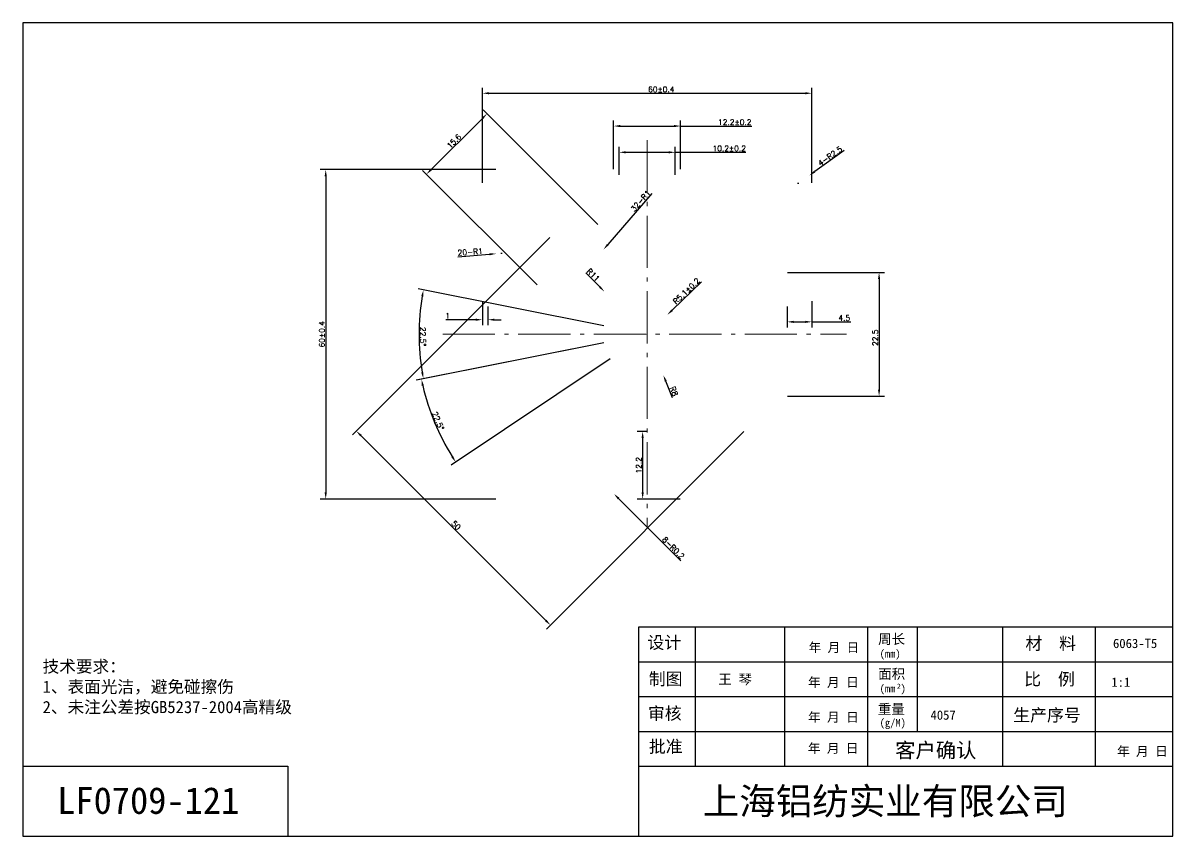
# Model space of a CAD drawing. Header units: millimetres. Extents: x 667 to 3290, y 428 to 2286.
# Drawn here: x 1880.9 to 2090.3, y 1605.4 to 1753.4 of the extents above; entities that cross this region are included whole.
import ezdxf

# ---------------------------------------------------------------- set-up
doc = ezdxf.new("R2010")
doc.units = ezdxf.units.MM
doc.linetypes.add('GEN7A', pattern=[6.875, 4.75, -0.875, 0.375, -0.875])
for name, color, linetype, lineweight in [('实体1', 5, 'Continuous', 50), ('标注', 6, 'Continuous', 15), ('造形线', 7, 'Continuous', 30)]:
    doc.layers.add(name, color=color, linetype=linetype, lineweight=lineweight)
doc.layers.add('细线', color=100, linetype='Continuous')
doc.styles.get("Standard").update_dxf_attribs({"font": 'txt', "bigfont": 'gbcbig.shx'})
doc.styles.add('宋体', font='', dxfattribs={"height": 2.5})
doc.styles.add('工程', font='simplex.shx', dxfattribs={"height": 2.5, "bigfont": 'gbcbig.shx'})
doc.styles.add('文字', font='')
doc.styles.get('宋体').set_extended_font_data('SimSun')
doc.styles.get('文字').set_extended_font_data('KaiTi_GB2312')
doc.dimstyles.new('副本 Standard', dxfattribs={"dimtxt": 1, "dimasz": 1.2, "dimexe": 1, "dimexo": 0.0625, "dimgap": 0.2, "dimtad": 1, "dimdsep": 46, "dimtxsty": 'Standard', "dimcen": 0.09, "dimadec": 1, "dimazin": 2, "dimtfac": 1, "dimtofl": 0, "dimtmove": 0, "dimatfit": 3, "dimfxl": 1, "dimtolj": 1, "dimtzin": 0, "dimarcsym": 0})

# ---------------------------------------------------------------- blocks, each defined once
blk = doc.blocks.new('*D780')
at = {"layer": 'DEFPOINTS', "color": 0, "transparency": 16777216}
for p in [(2000.67, 1734.67), (1988.47, 1726.74), (2000.67, 1726.74)]:
    blk.add_point(p, dxfattribs=at)
at = {"layer": '标注', "color": 0, "lineweight": -2, "transparency": 16777216}
for p, q in [((1988.47, 1726.8), (1988.47, 1735.67)), ((1989.67, 1734.67), (1999.47, 1734.67)), ((2000.67, 1726.8), (2000.67, 1735.67)), ((2000.67, 1734.67), (2013.63, 1734.67))]:
    blk.add_line(p, q, dxfattribs=at)
at = {"layer": '标注', "color": 0, "transparency": 16777216}
for points in [[(1989.67, 1734.87), (1989.67, 1734.47), (1988.47, 1734.67)], [(1999.47, 1734.87), (1999.47, 1734.47), (2000.67, 1734.67)]]:
    blk.add_solid(points, dxfattribs=at)
at = {"layer": '标注', "color": 0, "transparency": 16777216, "insert": (2010.52, 1735.37), "char_height": 1, "attachment_point": 5}
blk.add_mtext('\\A1;12.2%%P0.2', dxfattribs=at)
blk = doc.blocks.new('*D781')
at = {"layer": 'DEFPOINTS', "color": 0, "transparency": 16777216}
for p in [(1999.67, 1729.89), (1989.47, 1725.74), (1999.67, 1725.74)]:
    blk.add_point(p, dxfattribs=at)
at = {"layer": '标注', "color": 0, "lineweight": -2, "transparency": 16777216}
for p, q in [((1989.47, 1725.8), (1989.47, 1730.89)), ((1990.67, 1729.89), (1998.47, 1729.89)), ((1999.67, 1725.8), (1999.67, 1730.89)), ((1999.67, 1729.89), (2012.55, 1729.89))]:
    blk.add_line(p, q, dxfattribs=at)
at = {"layer": '标注', "color": 0, "transparency": 16777216}
for points in [[(1990.67, 1730.09), (1990.67, 1729.69), (1989.47, 1729.89)], [(1998.47, 1730.09), (1998.47, 1729.69), (1999.67, 1729.89)]]:
    blk.add_solid(points, dxfattribs=at)
at = {"layer": '标注', "color": 0, "transparency": 16777216, "insert": (2009.52, 1730.59), "char_height": 1, "attachment_point": 5}
blk.add_mtext('\\A1;10.2%%P0.2', dxfattribs=at)
blk = doc.blocks.new('*D782')
at = {"layer": 'DEFPOINTS', "color": 0, "transparency": 16777216}
for p in [(1964.57, 1702.84), (1965.57, 1701.84), (1965.57, 1699.4)]:
    blk.add_point(p, dxfattribs=at)
at = {"layer": '标注', "color": 0, "lineweight": -2, "transparency": 16777216}
for p, q in [((1964.57, 1702.78), (1964.57, 1698.4)), ((1965.57, 1701.78), (1965.57, 1698.4)), ((1963.37, 1699.4), (1957.89, 1699.4)), ((1966.77, 1699.4), (1967.97, 1699.4))]:
    blk.add_line(p, q, dxfattribs=at)
at = {"layer": '标注', "color": 0, "transparency": 16777216}
for points in [[(1963.37, 1699.6), (1963.37, 1699.2), (1964.57, 1699.4)], [(1966.77, 1699.6), (1966.77, 1699.2), (1965.57, 1699.4)]]:
    blk.add_solid(points, dxfattribs=at)
at = {"layer": '标注', "color": 0, "transparency": 16777216, "insert": (1958.26, 1700.1), "char_height": 1, "attachment_point": 5}
blk.add_mtext('\\A1;1', dxfattribs=at)
blk = doc.blocks.new('*D783')
at = {"layer": 'DEFPOINTS', "color": 0, "transparency": 16777216}
for p in [(2024.57, 1702.84), (2020.07, 1701.84), (2024.57, 1699.01)]:
    blk.add_point(p, dxfattribs=at)
at = {"layer": '标注', "color": 0, "lineweight": -2, "transparency": 16777216}
for p, q in [((2024.57, 1702.78), (2024.57, 1698.01)), ((2020.07, 1701.78), (2020.07, 1698.01)), ((2021.27, 1699.01), (2023.37, 1699.01)), ((2024.57, 1699.01), (2031.66, 1699.01))]:
    blk.add_line(p, q, dxfattribs=at)
at = {"layer": '标注', "color": 0, "transparency": 16777216}
for points in [[(2021.27, 1699.21), (2021.27, 1698.81), (2020.07, 1699.01)], [(2023.37, 1699.21), (2023.37, 1698.81), (2024.57, 1699.01)]]:
    blk.add_solid(points, dxfattribs=at)
at = {"layer": '标注', "color": 0, "transparency": 16777216, "insert": (2030.46, 1699.71), "char_height": 1, "attachment_point": 5}
blk.add_mtext('\\A1;4.5', dxfattribs=at)
blk = doc.blocks.new('*D784')
at = {"layer": 'DEFPOINTS', "color": 0, "transparency": 16777216}
for p in [(2020.07, 1707.99), (2020.07, 1685.49), (2036.8, 1685.49)]:
    blk.add_point(p, dxfattribs=at)
at = {"layer": '标注', "color": 0, "lineweight": -2, "transparency": 16777216}
for p, q in [((2020.13, 1707.99), (2037.8, 1707.99)), ((2036.8, 1706.79), (2036.8, 1686.69)), ((2020.13, 1685.49), (2037.8, 1685.49))]:
    blk.add_line(p, q, dxfattribs=at)
at = {"layer": '标注', "color": 0, "transparency": 16777216}
for points in [[(2036.6, 1706.79), (2037, 1706.79), (2036.8, 1707.99)], [(2036.6, 1686.69), (2037, 1686.69), (2036.8, 1685.49)]]:
    blk.add_solid(points, dxfattribs=at)
at = {"layer": '标注', "color": 0, "transparency": 16777216, "insert": (2036.1, 1696.12), "char_height": 1, "attachment_point": 5, "rotation": 90}
blk.add_mtext('\\A1;22.5', dxfattribs=at)
blk = doc.blocks.new('*D785')
at = {"layer": 'DEFPOINTS', "color": 0, "transparency": 16777216}
for p in [(1953.13, 1699.45), (1986.72, 1698.3), (1989.57, 1697.73), (1986.72, 1695.18), (1989.57, 1695.74)]:
    blk.add_point(p, dxfattribs=at)
at = {"layer": '标注', "color": 0, "lineweight": -2, "transparency": 16777216}
for p, q in [((1986.66, 1698.31), (1952.86, 1705.04)), ((1986.66, 1695.17), (1952.86, 1688.44))]:
    blk.add_line(p, q, dxfattribs=at)
blk.add_arc((1994.57, 1696.74), 41.53, 170.4058, 189.5942, dxfattribs=at)
at = {"layer": '标注', "color": 0, "transparency": 16777216}
for points in [[(1953.43, 1703.7), (1953.82, 1703.62), (1953.84, 1704.84)], [(1953.82, 1689.85), (1953.43, 1689.78), (1953.84, 1688.64)]]:
    blk.add_solid(points, dxfattribs=at)
at = {"layer": '标注', "color": 0, "transparency": 16777216, "insert": (1953.74, 1696.33), "char_height": 1, "attachment_point": 5, "rotation": 270.5757}
blk.add_mtext('\\A1;22.5°', dxfattribs=at)
blk = doc.blocks.new('*D786')
at = {"layer": 'DEFPOINTS', "color": 0, "transparency": 16777216}
for p in [(1986.72, 1695.18), (1989.57, 1695.74), (1987.92, 1692.29), (1990.33, 1693.91), (1954.89, 1683.27)]:
    blk.add_point(p, dxfattribs=at)
at = {"layer": '标注', "color": 0, "lineweight": -2, "transparency": 16777216}
for p, q in [((1986.66, 1695.17), (1952.49, 1688.37)), ((1987.86, 1692.26), (1958.9, 1672.9))]:
    blk.add_line(p, q, dxfattribs=at)
blk.add_arc((1994.57, 1696.74), 41.9, 192.8909, 212.1091, dxfattribs=at)
at = {"layer": '标注', "color": 0, "transparency": 16777216}
for points in [[(1953.53, 1687.35), (1953.92, 1687.43), (1953.47, 1688.56)], [(1959.24, 1674.57), (1958.91, 1674.36), (1959.73, 1673.46)]]:
    blk.add_solid(points, dxfattribs=at)
at = {"layer": '标注', "color": 0, "transparency": 16777216, "insert": (1956.5, 1680.97), "char_height": 1, "attachment_point": 5, "rotation": 292.5}
blk.add_mtext('\\A1;22.5°', dxfattribs=at)
blk = doc.blocks.new('*D787')
at = {"layer": 'DEFPOINTS', "color": 0, "transparency": 16777216}
for p in [(1965.42, 1736.92), (1985.61, 1716.73), (1974.58, 1705.7)]:
    blk.add_point(p, dxfattribs=at)
at = {"layer": '标注', "color": 0, "lineweight": -2, "transparency": 16777216}
for p, q in [((1955.23, 1726.74), (1964.57, 1736.07)), ((1985.56, 1716.77), (1964.71, 1737.63)), ((1974.53, 1705.74), (1953.68, 1726.6))]:
    blk.add_line(p, q, dxfattribs=at)
at = {"layer": '标注', "color": 0, "transparency": 16777216}
for points in [[(1964.43, 1736.21), (1964.71, 1735.93), (1965.42, 1736.92)], [(1955.09, 1726.88), (1955.38, 1726.6), (1954.39, 1725.89)]]:
    blk.add_solid(points, dxfattribs=at)
at = {"layer": '标注', "color": 0, "transparency": 16777216, "insert": (1959.41, 1731.9), "char_height": 1, "attachment_point": 5, "rotation": 45}
blk.add_mtext('\\A1;15.6', dxfattribs=at)
blk = doc.blocks.new('*D788')
at = {"layer": 'DEFPOINTS', "color": 0, "transparency": 16777216}
for p in [(1976.89, 1714.42), (2012.25, 1679.06), (1976.96, 1643.78)]:
    blk.add_point(p, dxfattribs=at)
at = {"layer": '标注', "color": 0, "lineweight": -2, "transparency": 16777216}
for p, q in [((1976.85, 1714.37), (1940.9, 1678.43)), ((1942.46, 1678.29), (1976.11, 1644.63)), ((2012.2, 1679.02), (1976.26, 1643.07))]:
    blk.add_line(p, q, dxfattribs=at)
at = {"layer": '标注', "color": 0, "transparency": 16777216}
for points in [[(1942.6, 1678.43), (1942.32, 1678.14), (1941.61, 1679.13)], [(1976.26, 1644.77), (1975.97, 1644.49), (1976.96, 1643.78)]]:
    blk.add_solid(points, dxfattribs=at)
at = {"layer": '标注', "color": 0, "transparency": 16777216, "insert": (1959.78, 1661.95), "char_height": 1, "attachment_point": 5, "rotation": 315}
blk.add_mtext('\\A1;50', dxfattribs=at)
blk = doc.blocks.new('*D789')
at = {"layer": 'DEFPOINTS', "color": 0, "transparency": 16777216}
for p in [(2024.11, 1725.68), (2022.07, 1724.24)]:
    blk.add_point(p, dxfattribs=at)
at = {"layer": '标注', "color": 0, "lineweight": -2, "transparency": 16777216}
for p, q in [((2030.47, 1730.19), (2025.09, 1726.38)), ((2021.98, 1724.24), (2022.16, 1724.24)), ((2022.07, 1724.15), (2022.07, 1724.33))]:
    blk.add_line(p, q, dxfattribs=at)
at = {"layer": '标注', "color": 0, "transparency": 16777216}
blk.add_solid([(2024.97, 1726.54), (2025.2, 1726.21), (2024.11, 1725.68)], dxfattribs=at)
at = {"layer": '标注', "color": 0, "transparency": 16777216, "insert": (2027.87, 1729.2), "char_height": 1, "attachment_point": 5, "rotation": 35.3039}
blk.add_mtext('\\A1;4-R2.5', dxfattribs=at)
blk = doc.blocks.new('*D790')
at = {"layer": 'DEFPOINTS', "color": 0, "transparency": 16777216}
for p in [(1986.79, 1704.52), (1994.57, 1696.74)]:
    blk.add_point(p, dxfattribs=at)
at = {"layer": '标注', "color": 0, "lineweight": -2, "transparency": 16777216}
for p, q in [((1983.4, 1707.91), (1985.94, 1705.37)), ((1994.48, 1696.74), (1994.66, 1696.74)), ((1994.57, 1696.65), (1994.57, 1696.83))]:
    blk.add_line(p, q, dxfattribs=at)
at = {"layer": '标注', "color": 0, "transparency": 16777216}
blk.add_solid([(1986.08, 1705.51), (1985.8, 1705.23), (1986.79, 1704.52)], dxfattribs=at)
at = {"layer": '标注', "color": 0, "transparency": 16777216, "insert": (1984.74, 1707.56), "char_height": 1, "attachment_point": 5, "rotation": 314.986}
blk.add_mtext('\\A1;R11', dxfattribs=at)
blk = doc.blocks.new('*D791')
at = {"layer": 'DEFPOINTS', "color": 0, "transparency": 16777216}
for p in [(1998.24, 1700.28), (1994.57, 1696.74)]:
    blk.add_point(p, dxfattribs=at)
at = {"layer": '标注', "color": 0, "lineweight": -2, "transparency": 16777216}
for p, q in [((2004.45, 1706.28), (1999.1, 1701.11)), ((1994.48, 1696.74), (1994.66, 1696.74)), ((1994.57, 1696.65), (1994.57, 1696.83))]:
    blk.add_line(p, q, dxfattribs=at)
at = {"layer": '标注', "color": 0, "transparency": 16777216}
blk.add_solid([(1998.96, 1701.26), (1999.24, 1700.97), (1998.24, 1700.28)], dxfattribs=at)
at = {"layer": '标注', "color": 0, "transparency": 16777216, "insert": (2001.72, 1704.62), "char_height": 1, "attachment_point": 5, "rotation": 43.9939}
blk.add_mtext('\\A1;R5.1%%P0.2', dxfattribs=at)
blk = doc.blocks.new('*D792')
at = {"layer": 'DEFPOINTS', "color": 0, "transparency": 16777216}
for p in [(1967.07, 1711.41), (1968.07, 1711.49)]:
    blk.add_point(p, dxfattribs=at)
at = {"layer": '标注', "color": 0, "lineweight": -2, "transparency": 16777216}
for p, q in [((1960.12, 1710.87), (1965.87, 1711.32)), ((1967.98, 1711.49), (1968.16, 1711.49)), ((1968.07, 1711.4), (1968.07, 1711.58))]:
    blk.add_line(p, q, dxfattribs=at)
at = {"layer": '标注', "color": 0, "transparency": 16777216}
blk.add_solid([(1965.86, 1711.52), (1965.89, 1711.12), (1967.07, 1711.41)], dxfattribs=at)
at = {"layer": '标注', "color": 0, "transparency": 16777216, "insert": (1962.35, 1711.75), "char_height": 1, "attachment_point": 5, "rotation": 4.4396}
blk.add_mtext('\\A1;20-R1', dxfattribs=at)
blk = doc.blocks.new('*D793')
at = {"layer": 'DEFPOINTS', "color": 0, "transparency": 16777216}
for p in [(1987.28, 1712.94), (1986.62, 1712.18)]:
    blk.add_point(p, dxfattribs=at)
at = {"layer": '标注', "color": 0, "lineweight": -2, "transparency": 16777216}
blk.add_line((1995.45, 1722.37), (1987.41, 1713.09), dxfattribs=at)
at = {"layer": '标注', "color": 0, "transparency": 16777216}
blk.add_solid([(1987.26, 1713.22), (1987.56, 1712.96), (1986.62, 1712.18)], dxfattribs=at)
at = {"layer": '标注', "color": 0, "transparency": 16777216, "insert": (1993.37, 1721.04), "char_height": 1, "attachment_point": 5, "rotation": 49.1086}
blk.add_mtext('\\A1;32-R1', dxfattribs=at)
blk = doc.blocks.new('*D794')
at = {"layer": 'DEFPOINTS', "color": 0, "transparency": 16777216}
for p in [(1994.57, 1679.04), (1993.75, 1666.74), (2000.67, 1666.74)]:
    blk.add_point(p, dxfattribs=at)
at = {"layer": '标注', "color": 0, "lineweight": -2, "transparency": 16777216}
for p, q in [((1994.5, 1679.04), (1992.75, 1679.04)), ((1993.75, 1677.84), (1993.75, 1667.94)), ((2000.6, 1666.74), (1992.75, 1666.74))]:
    blk.add_line(p, q, dxfattribs=at)
at = {"layer": '标注', "color": 0, "transparency": 16777216}
for points in [[(1993.55, 1677.84), (1993.95, 1677.84), (1993.75, 1679.04)], [(1993.55, 1667.94), (1993.95, 1667.94), (1993.75, 1666.74)]]:
    blk.add_solid(points, dxfattribs=at)
at = {"layer": '标注', "color": 0, "transparency": 16777216, "insert": (1993.05, 1672.89), "char_height": 1, "attachment_point": 5, "rotation": 90}
blk.add_mtext('\\A1;12.2', dxfattribs=at)
blk = doc.blocks.new('*D795')
at = {"layer": 'DEFPOINTS', "color": 0, "transparency": 16777216}
for p in [(2024.57, 1740.64), (1964.57, 1724.24), (2024.57, 1724.24)]:
    blk.add_point(p, dxfattribs=at)
at = {"layer": '标注', "color": 0, "lineweight": -2, "transparency": 16777216}
for p, q in [((1964.57, 1724.3), (1964.57, 1741.64)), ((1965.77, 1740.64), (2023.37, 1740.64)), ((2024.57, 1724.3), (2024.57, 1741.64))]:
    blk.add_line(p, q, dxfattribs=at)
at = {"layer": '标注', "color": 0, "transparency": 16777216}
for points in [[(1965.77, 1740.84), (1965.77, 1740.44), (1964.57, 1740.64)], [(2023.37, 1740.84), (2023.37, 1740.44), (2024.57, 1740.64)]]:
    blk.add_solid(points, dxfattribs=at)
at = {"layer": '标注', "color": 0, "transparency": 16777216, "insert": (1997.14, 1741.34), "char_height": 1, "attachment_point": 5}
blk.add_mtext('\\A1;60%%P0.4', dxfattribs=at)
blk = doc.blocks.new('*D796')
at = {"layer": 'DEFPOINTS', "color": 0, "transparency": 16777216}
for p in [(1967.07, 1726.74), (1936.04, 1666.74), (1967.07, 1666.74)]:
    blk.add_point(p, dxfattribs=at)
at = {"layer": '标注', "color": 0, "lineweight": -2, "transparency": 16777216}
for p, q in [((1967, 1726.74), (1935.04, 1726.74)), ((1936.04, 1725.54), (1936.04, 1667.94)), ((1967, 1666.74), (1935.04, 1666.74))]:
    blk.add_line(p, q, dxfattribs=at)
at = {"layer": '标注', "color": 0, "transparency": 16777216}
for points in [[(1935.84, 1725.54), (1936.24, 1725.54), (1936.04, 1726.74)], [(1935.84, 1667.94), (1936.24, 1667.94), (1936.04, 1666.74)]]:
    blk.add_solid(points, dxfattribs=at)
at = {"layer": '标注', "color": 0, "transparency": 16777216, "insert": (1935.34, 1696.74), "char_height": 1, "attachment_point": 5, "rotation": 90}
blk.add_mtext('\\A1;60%%P0.4', dxfattribs=at)
blk = doc.blocks.new('*D797')
at = {"layer": 'DEFPOINTS', "color": 0, "transparency": 16777216}
for p in [(1994.57, 1696.74), (1997.52, 1689.3)]:
    blk.add_point(p, dxfattribs=at)
at = {"layer": '标注', "color": 0, "lineweight": -2, "transparency": 16777216}
for p, q in [((1994.48, 1696.74), (1994.66, 1696.74)), ((1994.57, 1696.65), (1994.57, 1696.83)), ((1999.17, 1685.15), (1997.96, 1688.19))]:
    blk.add_line(p, q, dxfattribs=at)
at = {"layer": '标注', "color": 0, "transparency": 16777216}
blk.add_solid([(1998.15, 1688.26), (1997.78, 1688.11), (1997.52, 1689.3)], dxfattribs=at)
at = {"layer": '标注', "color": 0, "transparency": 16777216, "insert": (1999.44, 1686.37), "char_height": 1, "attachment_point": 5, "rotation": 291.667}
blk.add_mtext('\\A1;R8', dxfattribs=at)
blk = doc.blocks.new('*D798')
at = {"layer": 'DEFPOINTS', "color": 0, "transparency": 16777216}
for p in [(1988.53, 1667.68), (1988.67, 1667.54)]:
    blk.add_point(p, dxfattribs=at)
at = {"layer": '标注', "color": 0, "lineweight": -2, "transparency": 16777216}
blk.add_line((2000.7, 1655.51), (1989.37, 1666.83), dxfattribs=at)
at = {"layer": '标注', "color": 0, "transparency": 16777216}
blk.add_solid([(1989.52, 1666.97), (1989.23, 1666.69), (1988.53, 1667.68)], dxfattribs=at)
at = {"layer": '标注', "color": 0, "transparency": 16777216, "insert": (1999.34, 1657.85), "char_height": 1, "attachment_point": 5, "rotation": 315.0031}
blk.add_mtext('\\A1;8-R0.2', dxfattribs=at)

msp = doc.modelspace()

# ---------------------------------------------------------------- linework, layer by layer
at = {"layer": '实体1', "color": 7, "lineweight": -3}
for p, q in [((2090.314, 1753.435), (1880.922, 1753.435)), ((1880.922, 1753.435), (1880.922, 1605.38)), ((2090.314, 1605.38), (2090.314, 1753.435)), ((1993.052, 1643.451), (2090.314, 1643.451)), ((1993.052, 1605.38), (1993.052, 1643.451)), ((1880.922, 1618.071), (1929.136, 1618.071)), ((1929.136, 1618.071), (1929.136, 1605.38)), ((1993.052, 1618.071), (2001.481, 1618.071)), ((2001.481, 1618.071), (2090.314, 1618.071)), ((1880.922, 1605.38), (2090.314, 1605.38))]:
    msp.add_line(p, q, dxfattribs=at)
at = {"layer": '标注', "color": 7, "linetype": 'GEN7A', "ltscale": 2}
for p, q in [((1994.567, 1732.094), (1994.567, 1661.383)), ((1957.351, 1696.739), (2030.847, 1696.739))]:
    msp.add_line(p, q, dxfattribs=at)
at = {"layer": '细线', "color": 7, "lineweight": -3}
for p, q in [((2003.396, 1618.071), (2003.396, 1643.451)), ((2019.635, 1618.071), (2019.635, 1643.451)), ((2034.743, 1618.071), (2034.743, 1643.451)), ((2043.814, 1624.416), (2043.814, 1643.451)), ((2059.351, 1618.071), (2059.351, 1643.451)), ((2076.214, 1618.071), (2076.214, 1643.451)), ((1993.052, 1637.106), (2090.314, 1637.106)), ((1993.052, 1630.761), (2090.314, 1630.761)), ((1993.052, 1624.416), (2090.314, 1624.416))]:
    msp.add_line(p, q, dxfattribs=at)

# ---------------------------------------------------------------- texts
at = {"layer": '实体1', "color": 7, "lineweight": -3}
for s, height, style, p in [('设计', 2.2561, '宋体', (1994.619, 1639.488)), ('周长', 1.8049, '宋体', (2036.62, 1640.347)), ('材  料', 2.2561, '宋体', (2063.431, 1639.313)), ('年 月 日', 1.6921, '宋体', (2023.968, 1638.874)), ('6063-T5', 1.6921, '宋体', (2079.387, 1639.608)), ('(mm)', 1.41, '文字', (2036.892, 1637.875)), ('制图', 2.2561, '宋体', (1994.859, 1632.855)), ('面积', 1.8049, '宋体', (2036.62, 1634.002)), ('比  例', 2.2561, '宋体', (2063.214, 1632.828)), ('王 琴', 1.8049, '宋体', (2007.511, 1633.014)), ('年 月 日', 1.6921, '宋体', (2023.863, 1632.529)), ('1:1', 1.6921, '宋体', (2079.089, 1632.552)), ('(mm )', 1.41, '文字', (2036.892, 1631.53)), ('2', 0.931, '文字', (2040.039, 1632.196)), ('审核', 2.2561, '宋体', (1994.71, 1626.593)), ('重量', 1.8049, '宋体', (2036.562, 1627.585)), ('年 月 日', 1.6921, '宋体', (2023.863, 1626.184)), ('4057', 1.6921, '宋体', (2046.157, 1626.553)), ('生产序号', 2.2561, '宋体', (2061.22, 1626.271)), ('(g/M)', 1.41, '文字', (2036.892, 1625.307)), ('批准', 2.2561, '宋体', (1994.874, 1620.55)), ('年 月 日', 1.6921, '宋体', (2023.831, 1620.517)), ('客户确认', 2.7073, '宋体', (2039.735, 1619.644)), ('年 月 日', 1.6921, '宋体', (2080.132, 1619.969)), ('上海铝纺实业有限公司', 4.8731, '宋体', (2004.688, 1609.287)), ('LF0709-121', 4.8731, '宋体', (1887.149, 1609.41))]:
    msp.add_text(s, height=height, dxfattribs=dict(at, style=style)).set_placement(p)
at = {"layer": '造形线', "color": 7, "insert": (1884.492, 1637.378), "char_height": 2.22083, "width": 60.75192, "attachment_point": 1, "style": '工程'}
msp.add_mtext('{\\fFangSong_GB2312|b0|i0|c134|p49;技术要求：\\P1、表面光洁，避免碰擦伤\\P2、未注公差按GB5237-2004高精级}', dxfattribs=at)

# ---------------------------------------------------------------- dimensions: what is measured, and where the dimension line sits
at = {"layer": '标注', "color": 7}
for base, p1, p2, text, picture, middle in [((2024.567, 1740.644), (1964.567, 1724.239), (2024.567, 1724.239), '<>%%P0.4', '*D795', (1997.145, 1740.644)), ((2000.667, 1734.668), (1988.467, 1726.739), (2000.667, 1726.739), '<>%%P0.2', '*D780', (2010.518, 1734.668)), ((1999.667, 1729.886), (1989.467, 1725.739), (1999.667, 1725.739), '<>%%P0.2', '*D781', (2009.518, 1729.886))]:
    dim = msp.add_linear_dim(base=base, p1=p1, p2=p2, text=text, dimstyle='副本 Standard', dxfattribs=at)
    dim.commit()
    dim.dimension.update_dxf_attribs({"geometry": picture, "text_midpoint": middle, "dimtype": 160})
for p1, p2, distance, picture, middle in [((1974.577, 1705.698), (1985.608, 1716.729), 28.555, '*D787', (1959.406, 1731.9)), ((1976.89, 1714.416), (2012.245, 1679.061), -49.896, '*D788', (1959.781, 1661.952))]:
    dim = msp.add_aligned_dim(p1=p1, p2=p2, distance=distance, dimstyle='副本 Standard', dxfattribs=at)
    dim.commit()
    dim.dimension.update_dxf_attribs({"geometry": picture, "text_midpoint": middle})
for center, mpoint, text, picture, middle in [((2022.067, 1724.239), (2024.108, 1725.684), '4-<>', '*D789', (2027.865, 1729.202)), ((1968.067, 1711.489), (1967.07, 1711.411), '20-<>', '*D792', (1962.347, 1711.747)), ((1994.567, 1696.739), (1998.236, 1700.281), '<>%%P0.2', '*D791', (2001.719, 1704.616))]:
    dim = msp.add_radius_dim(center=center, mpoint=mpoint, text=text, dimstyle='副本 Standard', dxfattribs=at)
    dim.commit()
    dim.dimension.update_dxf_attribs({"geometry": picture, "text_midpoint": middle})
for base, p1, p2, text, picture, middle in [((1936.043, 1666.739), (1967.067, 1726.739), (1967.067, 1666.739), '<>%%P0.4', '*D796', (1935.343, 1696.739)), ((1993.751, 1666.739), (1994.567, 1679.039), (2000.667, 1666.739), '12.2', '*D794', (1993.051, 1672.889))]:
    dim = msp.add_linear_dim(base=base, p1=p1, p2=p2, angle=90, text=text, dimstyle='副本 Standard', dxfattribs=at)
    dim.commit()
    dim.dimension.update_dxf_attribs({"geometry": picture, "text_midpoint": middle})
for center, mpoint, text, picture, middle in [((1987.277, 1712.939), (1986.622, 1712.183), '32-<>', '*D793', (1993.896, 1720.583)), ((1988.667, 1667.539), (1988.526, 1667.68), '8-<>', '*D798', (1998.849, 1657.358))]:
    dim = msp.add_radius_dim(center=center, mpoint=mpoint, text=text, dimstyle='副本 Standard', dxfattribs=at)
    dim.commit()
    dim.dimension.update_dxf_attribs({"geometry": picture, "text_midpoint": middle, "dimtype": 164})
for mpoint, picture, middle in [((1986.791, 1704.519), '*D790', (1984.741, 1707.56)), ((1997.521, 1689.304), '*D797', (1999.439, 1686.372))]:
    dim = msp.add_radius_dim(center=(1994.567, 1696.739), mpoint=mpoint, dimstyle='副本 Standard', dxfattribs=at)
    dim.commit()
    dim.dimension.update_dxf_attribs({"geometry": picture, "text_midpoint": middle})
dim = msp.add_linear_dim(base=(2036.803, 1685.489), p1=(2020.067, 1707.989), p2=(2020.067, 1685.489), angle=90, dimstyle='副本 Standard', dxfattribs=at)
dim.commit()
dim.dimension.update_dxf_attribs({"geometry": '*D784', "text_midpoint": (2036.803, 1696.118), "dimtype": 160})
dim = msp.add_angular_dim_2l(base=(1953.13, 1699.455), line1=((1989.565, 1695.744), (1986.721, 1695.178)), line2=((1989.565, 1697.734), (1986.721, 1698.299)), dimstyle='副本 Standard', dxfattribs=at)
dim.commit()
dim.dimension.update_dxf_attribs({"geometry": '*D785', "text_midpoint": (1953.043, 1696.321), "dimtype": 162})
for base, p1, p2, picture, middle in [((1965.567, 1699.404), (1964.567, 1702.839), (1965.567, 1701.839), '*D782', (1958.261, 1699.404)), ((2024.567, 1699.015), (2020.067, 1701.839), (2024.567, 1702.839), '*D783', (2030.465, 1699.015))]:
    dim = msp.add_linear_dim(base=base, p1=p1, p2=p2, dimstyle='副本 Standard', dxfattribs=at)
    dim.commit()
    dim.dimension.update_dxf_attribs({"geometry": picture, "text_midpoint": middle, "dimtype": 160})
dim = msp.add_angular_dim_2l(base=(1954.889, 1683.27), line1=((1990.327, 1693.905), (1987.916, 1692.294)), line2=((1989.565, 1695.744), (1986.721, 1695.178)), dimstyle='副本 Standard', dxfattribs=at)
dim.commit()
dim.dimension.update_dxf_attribs({"geometry": '*D786', "text_midpoint": (1956.501, 1680.971)})

doc.saveas('drawing.dxf')
